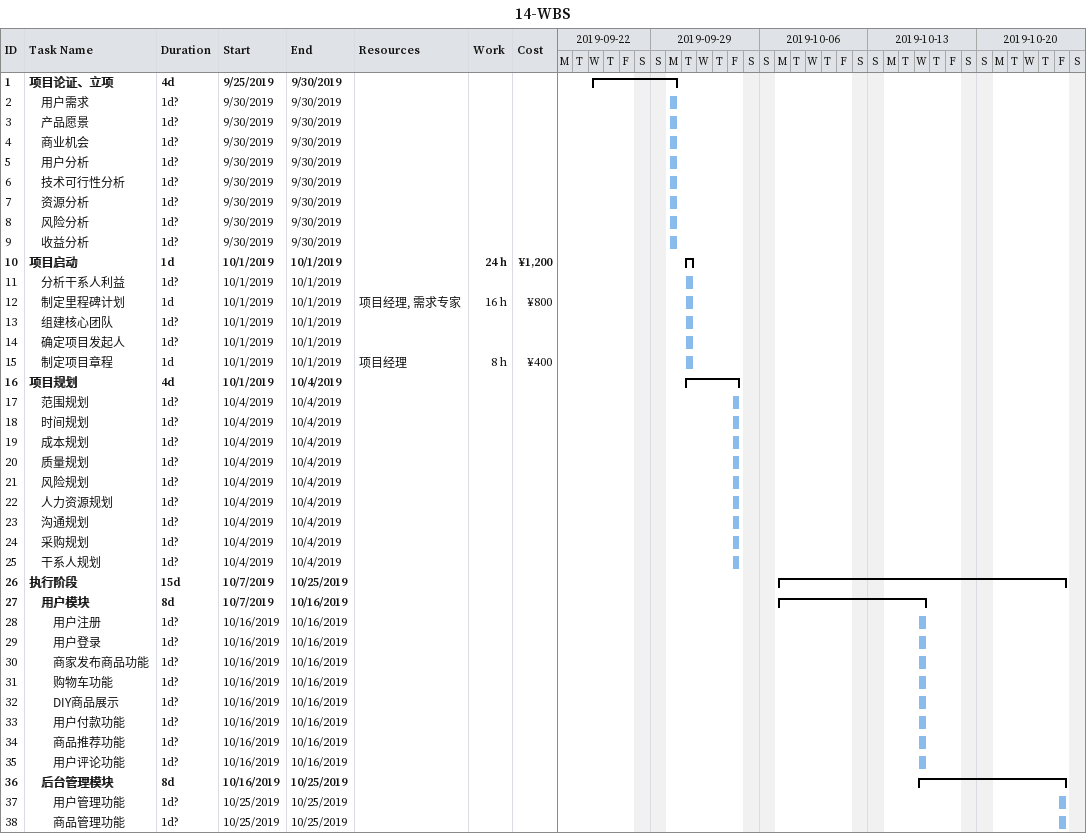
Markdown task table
14-WBS

| ID | Level | Task | Duration | Start | Finish | Resources | Work (h) | Cost (¥) |
|---|---|---|---|---|---|---|---|---|
| 1 | 1 | **项目论证、立项** | 4d | 2019-09-25 | 2019-09-30 |  |  |  |
| 2 | 2 | 用户需求 | 1d? | 2019-09-30 | 2019-09-30 |  |  |  |
| 3 | 2 | 产品愿景 | 1d? | 2019-09-30 | 2019-09-30 |  |  |  |
| 4 | 2 | 商业机会 | 1d? | 2019-09-30 | 2019-09-30 |  |  |  |
| 5 | 2 | 用户分析 | 1d? | 2019-09-30 | 2019-09-30 |  |  |  |
| 6 | 2 | 技术可行性分析 | 1d? | 2019-09-30 | 2019-09-30 |  |  |  |
| 7 | 2 | 资源分析 | 1d? | 2019-09-30 | 2019-09-30 |  |  |  |
| 8 | 2 | 风险分析 | 1d? | 2019-09-30 | 2019-09-30 |  |  |  |
| 9 | 2 | 收益分析 | 1d? | 2019-09-30 | 2019-09-30 |  |  |  |
| 10 | 1 | **项目启动** | 1d | 2019-10-01 | 2019-10-01 |  | 24 | 1200 |
| 11 | 2 | 分析干系人利益 | 1d? | 2019-10-01 | 2019-10-01 |  |  |  |
| 12 | 2 | 制定里程碑计划 | 1d | 2019-10-01 | 2019-10-01 | 项目经理, 需求专家 | 16 | 800 |
| 13 | 2 | 组建核心团队 | 1d? | 2019-10-01 | 2019-10-01 |  |  |  |
| 14 | 2 | 确定项目发起人 | 1d? | 2019-10-01 | 2019-10-01 |  |  |  |
| 15 | 2 | 制定项目章程 | 1d | 2019-10-01 | 2019-10-01 | 项目经理 | 8 | 400 |
| 16 | 1 | **项目规划** | 4d | 2019-10-01 | 2019-10-04 |  |  |  |
| 17 | 2 | 范围规划 | 1d? | 2019-10-04 | 2019-10-04 |  |  |  |
| 18 | 2 | 时间规划 | 1d? | 2019-10-04 | 2019-10-04 |  |  |  |
| 19 | 2 | 成本规划 | 1d? | 2019-10-04 | 2019-10-04 |  |  |  |
| 20 | 2 | 质量规划 | 1d? | 2019-10-04 | 2019-10-04 |  |  |  |
| 21 | 2 | 风险规划 | 1d? | 2019-10-04 | 2019-10-04 |  |  |  |
| 22 | 2 | 人力资源规划 | 1d? | 2019-10-04 | 2019-10-04 |  |  |  |
| 23 | 2 | 沟通规划 | 1d? | 2019-10-04 | 2019-10-04 |  |  |  |
| 24 | 2 | 采购规划 | 1d? | 2019-10-04 | 2019-10-04 |  |  |  |
| 25 | 2 | 干系人规划 | 1d? | 2019-10-04 | 2019-10-04 |  |  |  |
| 26 | 1 | **执行阶段** | 15d | 2019-10-07 | 2019-10-25 |  |  |  |
| 27 | 2 | **用户模块** | 8d | 2019-10-07 | 2019-10-16 |  |  |  |
| 28 | 3 | 用户注册 | 1d? | 2019-10-16 | 2019-10-16 |  |  |  |
| 29 | 3 | 用户登录 | 1d? | 2019-10-16 | 2019-10-16 |  |  |  |
| 30 | 3 | 商家发布商品功能 | 1d? | 2019-10-16 | 2019-10-16 |  |  |  |
| 31 | 3 | 购物车功能 | 1d? | 2019-10-16 | 2019-10-16 |  |  |  |
| 32 | 3 | DIY商品展示 | 1d? | 2019-10-16 | 2019-10-16 |  |  |  |
| 33 | 3 | 用户付款功能 | 1d? | 2019-10-16 | 2019-10-16 |  |  |  |
| 34 | 3 | 商品推荐功能 | 1d? | 2019-10-16 | 2019-10-16 |  |  |  |
| 35 | 3 | 用户评论功能 | 1d? | 2019-10-16 | 2019-10-16 |  |  |  |
| 36 | 2 | **后台管理模块** | 8d | 2019-10-16 | 2019-10-25 |  |  |  |
| 37 | 3 | 用户管理功能 | 1d? | 2019-10-25 | 2019-10-25 |  |  |  |
| 38 | 3 | 商品管理功能 | 1d? | 2019-10-25 | 2019-10-25 |  |  |  |
